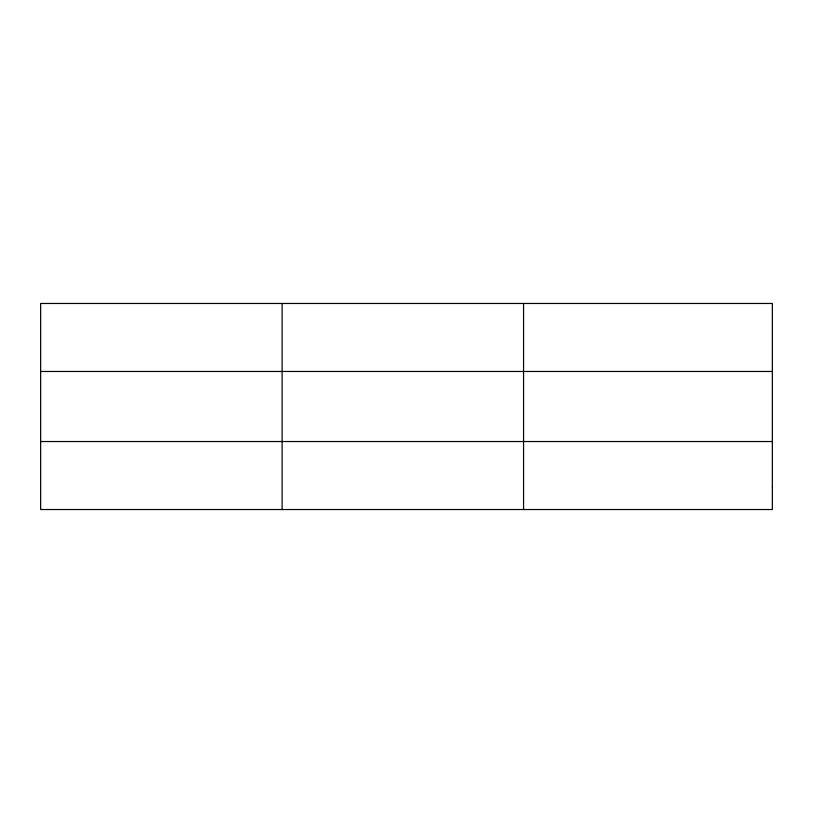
<?xml version="1.0" encoding="UTF-8"?>
<svg xmlns="http://www.w3.org/2000/svg" width="813" height="813" viewBox="0 0 813 813"><rect width="100%" height="100%" fill="white"/><g stroke="black" fill="none" stroke-linecap="round" stroke-linejoin="round"><path stroke-width="1.22" d="M282.111 509.527L282.111 303.473M523.572 509.527L523.572 303.473M40.65 371.47L772.35 371.47M40.65 441.53L772.35 441.53M772.35 486.855L772.35 509.527L40.65 509.527L40.65 303.473L772.35 303.473L772.35 486.855"/></g></svg>
